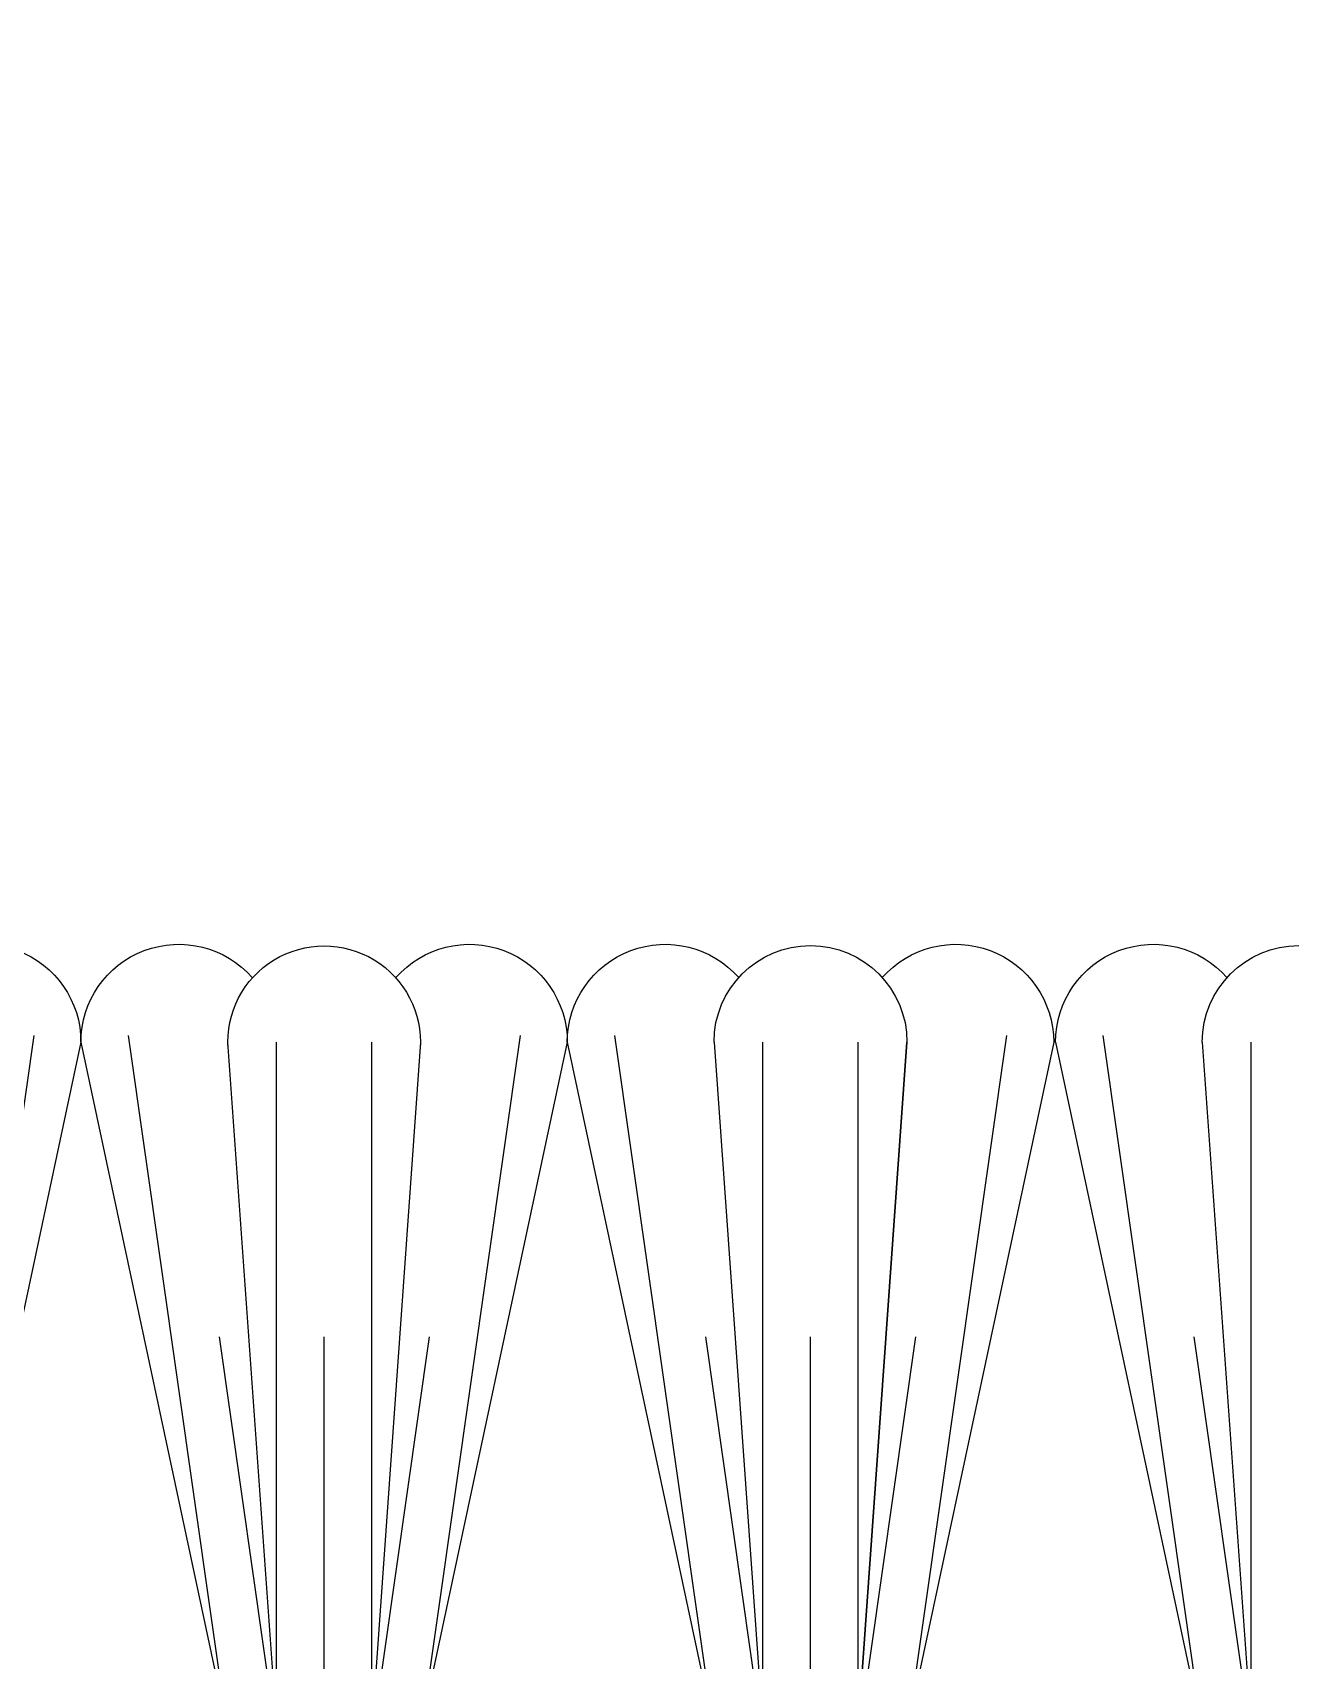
# Model space of a CAD drawing. Header units: inches. Extents: x 1.8 to 35.6, y -0.7 to 7.4.
# Drawn here: x 15.575 to 15.977, y 4.271 to 4.791 of the extents above; entities that cross this region are included whole.
import ezdxf

# ---------------------------------------------------------------- set-up
doc = ezdxf.new("R2010")
doc.units = ezdxf.units.IN
doc.header["$MEASUREMENT"] = 0
doc.layers.add('Conditions', color=1, linetype='Continuous')
doc.layers.add('TEXT', color=2, linetype='Continuous')
doc.styles.add('ARIAL', font='arial.ttf')
doc.dimstyles.new('Arial', dxfattribs={"dimtxt": 0.1875, "dimasz": 0.1875, "dimexe": 0.1875, "dimexo": 0.1875, "dimgap": 0.1875, "dimtad": 0, "dimtih": 1, "dimtoh": 1, "dimdec": 4, "dimzin": 3, "dimdsep": 46, "dimlunit": 4, "dimtxsty": 'ARIAL', "dimcen": 0.1875, "dimadec": 0, "dimazin": 0, "dimtfac": 1, "dimtdec": 4, "dimtofl": 0, "dimtmove": 0, "dimatfit": 3, "dimfxl": 0, "dimfrac": 2, "dimtolj": 1, "dimtzin": 0, "dimarcsym": 0})

# ---------------------------------------------------------------- blocks, each defined once
blk = doc.blocks.new('carpet-teeth2')
for points in [[(1.063520717817707, 1.254801064495195), (1.095076621916033, 1.033480383772204)], [(1.188825082835152, 1.254801064495195), (1.157269178736825, 1.033480383772204)], [(1.218920338057216, 1.254801064495194), (1.250476242155542, 1.033480383772204)], [(1.344224703074661, 1.254801064495194), (1.312668798976335, 1.033480383772204)], [(1.374319958296725, 1.254801064495194), (1.405875862395051, 1.033480383772204)], [(1.810423563793188, 1.254801064495194), (1.779173563793188, 1.035625874614949)], [(1.048473090206675, 1.252655573652451), (1.095228402348998, 1.033480383772204)], [(1.110973090206675, 1.033480383772205), (1.110973090206675, 1.252655573652451)], [(1.141372710446184, 1.033480383772205), (1.141372710446184, 1.252655573652451)], [(1.156997710446184, 1.252655573652451), (1.141372710446184, 1.033480383772205)], [(1.203872710446184, 1.252655573652451), (1.15711739830386, 1.033480383772204)], [(1.203872710446184, 1.25265557365245), (1.250628022588507, 1.033480383772204)], [(1.250747710446184, 1.25265557365245), (1.266372710446184, 1.033480383772204)], [(1.266372710446184, 1.033480383772204), (1.266372710446184, 1.25265557365245)], [(1.296772330685693, 1.033480383772204), (1.296772330685693, 1.25265557365245)], [(1.312397330685693, 1.25265557365245), (1.296772330685693, 1.033480383772204)], [(1.359272330685693, 1.25265557365245), (1.31251701854337, 1.033480383772204)], [(1.359272330685693, 1.25265557365245), (1.406027642828016, 1.033480383772204)], [(1.77859619140422, 1.25265557365245), (1.76297119140422, 1.033480383772205)], [(1.76297119140422, 1.033480383772205), (1.76297119140422, 1.25265557365245)], [(1.82547119140422, 1.25265557365245), (1.778715879261897, 1.033480383772204)], [(1.092607652811616, 1.158480383772205), (1.110430153625391, 1.033480383772204)], [(1.126172900326429, 1.033480383772205), (1.126172900326429, 1.158480383772205)], [(1.159738147841243, 1.158480383772205), (1.14252745522412, 1.037771365457693)], [(1.248007273051125, 1.158480383772204), (1.2658297738649, 1.033480383772204)], [(1.281572520565938, 1.033480383772204), (1.281572520565938, 1.158480383772204)], [(1.315137768080752, 1.158480383772204), (1.297315267266977, 1.033480383772204)], [(1.781336628799279, 1.158480383772204), (1.763514127985504, 1.033480383772204)]]:
    blk.add_lwpolyline(points)
blk.add_lwpolyline([(1.095348090206675, 1.252655573652451), (1.110973090206675, 1.033480383772205)], close=True)
for centre, radius, start, end in [((1.079723090206675, 1.252655573652451), 0.03125, 41.21099987859555, 180), ((1.126172900326429, 1.252655573652451), 0.03082481011975458, 0, 180), ((1.172622710446184, 1.252655573652451), 0.03125, 0, 138.7890001214045), ((1.235122710446184, 1.25265557365245), 0.03125, 41.21099987859555, 180), ((1.281572520565938, 1.25265557365245), 0.03074677751079152, 355.9222823678984, 184.0777176321016), ((1.328022330685693, 1.25265557365245), 0.03125, 0, 138.7890001214045), ((1.390522330685693, 1.25265557365245), 0.03125, 41.21099987859555, 180), ((1.747771381284466, 1.25265557365245), 0.03082481011975458, 0, 180), ((1.79422119140422, 1.25265557365245), 0.03125, 0, 138.7890001214045)]:
    blk.add_arc(centre, radius, start, end)
blk = doc.blocks.new('CARPET')
at = {"layer": 'Conditions'}
for p in [(-0.3184344189494839, -0.9752685498587734), (0.4591771580617454, -0.9752685498587734)]:
    blk.add_blockref('carpet-teeth2', p, dxfattribs=at)

msp = doc.modelspace()

# ---------------------------------------------------------------- block references
at = {"layer": 'Conditions', "xscale": -1}
msp.add_blockref('CARPET', (17.40904533472435, 4.191110015642479), dxfattribs=at)

# ---------------------------------------------------------------- leaders
at = {"layer": 'TEXT'}
msp.add_leader([(15.21574222865718, 3.914148030375422), (15.73575468900117, 5.311239939343256), (15.79972294713786, 5.311239939343256)], dimstyle='Arial', dxfattribs=at)

doc.saveas('drawing.dxf')
